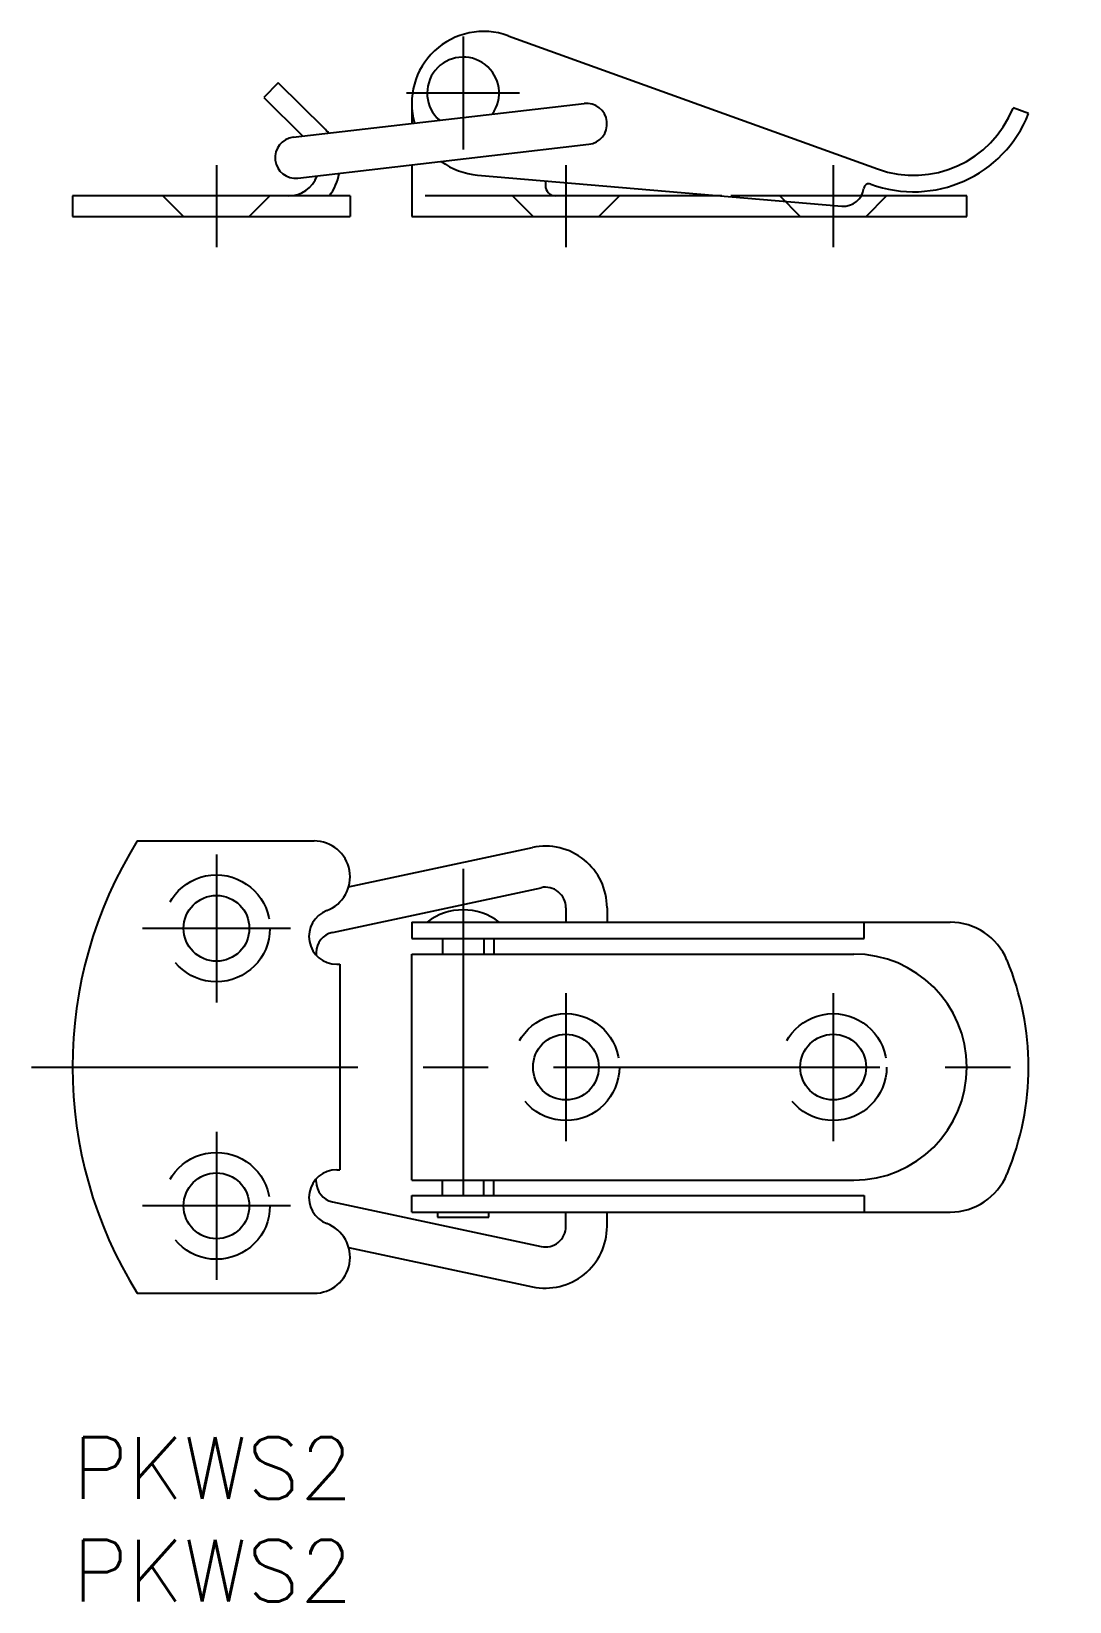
# Model space of a CAD drawing. Extents: x -2 to 48.5, y -8 to 68.4.
import ezdxf

# ---------------------------------------------------------------- set-up
doc = ezdxf.new("R2010")
doc.units = 0
doc.header["$LTSCALE"] = 0.5
doc.linetypes.add('CENTER', pattern=[50.8, 31.75, -6.35, 6.35, -6.35])
doc.linetypes.add('DASHED', pattern=[19.05, 12.7, -6.35])
for name, color, linetype in [('MSM_CENTER', 1, 'CENTER'), ('MSM_CONTINUOUS', 7, 'CONTINUOUS'), ('MSM_DASHED', 4, 'DASHED'), ('MSM_PART_NUMBER', 7, 'CONTINUOUS')]:
    doc.layers.add(name, color=color, linetype=linetype)
doc.styles.get("Standard").update_dxf_attribs({"font": 'txt.shx', "height": 2.5, "bigfont": 'bigfont.shx'})

# ---------------------------------------------------------------- blocks, each defined once
blk = doc.blocks.new('*U34')
at = {"layer": 'MSM_PART_NUMBER'}
blk.add_text('PKWS2', height=3, dxfattribs=at).set_placement((0, -3))
blk = doc.blocks.new('*U35')
at = {"layer": 'MSM_PART_NUMBER'}
blk.add_text('PKWS2', height=3, dxfattribs=at).set_placement((0, -8))

msp = doc.modelspace()

# ---------------------------------------------------------------- linework, layer by layer
at = {"layer": 'MSM_CENTER'}
for p, q in [((19, 68.131), (19, 62.631)), ((21.75, 65.381), (16.25, 65.381)), ((7, 61.881), (7, 57.881)), ((24, 61.881), (24, 57.881)), ((37, 61.881), (37, 57.881)), ((7, 28.35), (7, 21.15)), ((19, 27.65), (19, 8.7)), ((10.6, 24.75), (3.4, 24.75)), ((24, 21.6), (24, 14.4)), ((37, 21.6), (37, 14.4)), ((-2, 18), (48.5, 18)), ((7, 14.85), (7, 7.65)), ((10.6, 11.25), (3.4, 11.25))]:
    msp.add_line(p, q, dxfattribs=at)
at = {"layer": 'MSM_CONTINUOUS'}
for p, q in [((21.188, 68.173), (39.153, 61.69)), ((10, 65.881), (9.299, 65.168)), ((12.254, 63.663), (10, 65.881)), ((9.299, 65.168), (11.211, 63.286)), ((10.735, 63.231), (24.885, 64.874)), ((16.5, 64.881), (16.5, 63.9)), ((46.5, 64.381), (45.748, 64.655)), ((10.966, 61.244), (25.115, 62.888)), ((16.5, 61.887), (16.5, 60.381)), ((19.703, 61.394), (37.415, 59.885)), ((23, 61.113), (23, 60.881)), ((0, 60.381), (0, 59.381)), ((4.9, 60.381), (0, 60.381)), ((13.5, 60.381), (4.9, 60.381)), ((13.5, 60.381), (13.5, 59.381)), ((16.5, 60.381), (16.5, 59.381)), ((31.589, 60.381), (23.5, 60.381)), ((43.5, 60.381), (38.366, 60.381)), ((43.5, 59.381), (43.5, 60.381)), ((0, 59.381), (5.95, 59.381)), ((5.95, 59.381), (13.5, 59.381)), ((16.5, 59.381), (22.45, 59.381)), ((22.45, 59.381), (43.5, 59.381)), ((3.147, 29), (11.75, 29)), ((13.432, 26.768), (22.371, 28.683)), ((12.641, 24.553), (22.79, 26.728)), ((24, 25.75), (24, 25.05)), ((26, 25.75), (26, 25.05)), ((16.5, 25.05), (16.5, 24.25)), ((16.5, 25.05), (42.687, 25.05)), ((38.5, 24.25), (38.5, 25.05)), ((16.5, 24.25), (38.5, 24.25)), ((18, 24.25), (18, 23.5)), ((20, 24.25), (20, 23.5)), ((20.5, 24.25), (20.5, 23.5)), ((11.851, 23.575), (11.851, 23.443)), ((12.851, 23), (13, 23)), ((13, 23), (13, 13)), ((16.5, 23.5), (38, 23.5)), ((16.5, 12.5), (16.5, 23.5)), ((12.851, 13), (13, 13)), ((11.851, 12.425), (11.851, 12.557)), ((16.5, 12.5), (38, 12.5)), ((18, 11.75), (18, 12.5)), ((20, 11.75), (20, 12.5)), ((20.5, 11.75), (20.5, 12.5)), ((16.5, 10.95), (16.5, 11.75)), ((16.5, 11.75), (38.5, 11.75)), ((38.5, 11.75), (38.5, 10.95)), ((12.641, 11.447), (22.79, 9.272)), ((16.5, 10.95), (42.687, 10.95)), ((17.75, 10.95), (17.75, 10.7)), ((17.75, 10.7), (20.25, 10.7)), ((20.25, 10.7), (20.25, 10.95)), ((24, 10.25), (24, 10.95)), ((26, 10.25), (26, 10.95)), ((13.432, 9.232), (22.371, 7.317)), ((3.147, 7), (11.75, 7))]:
    msp.add_line(p, q, dxfattribs=at)
for centre in [(7, 24.75), (24, 18), (37, 18), (7, 11.25)]:
    msp.add_circle(centre, 1.6, dxfattribs=at)
for centre, radius, start, end in [((20, 64.881), 3.5, 70.15554, 196.00334), ((19, 65.381), 1.75, 324.12451, 229.1277), ((25, 63.881), 1, 276.6261, 96.6261), ((40.918, 66.581), 6, 249.60618, 338.48981), ((40.918, 66.581), 5.2, 250.15554, 338.25741), ((10.5, 61.881), 2.5, 38.321, 45.45383), ((10.851, 62.237), 1, 96.6261, 276.6261), ((20, 64.881), 3.5, 233.87948, 265.13034), ((10.5, 61.881), 1.5, 270, 339.38902), ((10.5, 61.881), 2.5, 323.1301, 350.68768), ((23.5, 60.881), 0.5, 180, 270), ((37.5, 60.881), 1, 265.13034, 352.72696), ((38.74, 60.723), 0.25, 69.60618, 172.72696), ((20.8, 18), 20.8, 148.07247, 211.92753), ((11.75, 27.25), 1.75, 290.77906, 90), ((23, 25.75), 3, 0, 102.09653), ((23, 25.75), 1, 0, 102.09653), ((12.851, 24.351), 1.351, 110.81922, 270), ((19, 22.798), 2.852, 52.15071, 127.84929), ((12.851, 23.575), 1, 102.09653, 180), ((42.687, 22.05), 3, 22.68809, 90), ((38, 18), 5.5, 270, 90), ((33, 18), 13.5, 337.31191, 22.68809), ((12.851, 11.649), 1.351, 90, 249.18078), ((12.851, 12.425), 1, 180, 257.90347), ((42.687, 13.95), 3, 270, 337.31191), ((11.75, 8.75), 1.75, 270, 69.22094), ((23, 10.25), 3, 257.90347, 0), ((23, 10.25), 1, 257.90347, 0)]:
    msp.add_arc(centre, radius, start, end, dxfattribs=at)
at = {"layer": 'MSM_DASHED'}
for p, q in [((5.4, 59.381), (4.4, 60.381)), ((8.6, 59.381), (9.6, 60.381)), ((23.5, 60.381), (16.5, 60.381)), ((22.4, 59.381), (21.4, 60.381)), ((25.6, 59.381), (26.6, 60.381)), ((38.366, 60.381), (31.589, 60.381)), ((35.4, 59.381), (34.4, 60.381)), ((38.6, 59.381), (39.6, 60.381))]:
    msp.add_line(p, q, dxfattribs=at)
for centre in [(7, 24.75), (24, 18), (37, 18), (7, 11.25)]:
    msp.add_circle(centre, 2.6, dxfattribs=at)

# ---------------------------------------------------------------- block references
at = {"layer": 'MSM_CONTINUOUS'}
for name in ['*U34', '*U35']:
    msp.add_blockref(name, (0, 0), dxfattribs=at)

doc.saveas('drawing.dxf')
